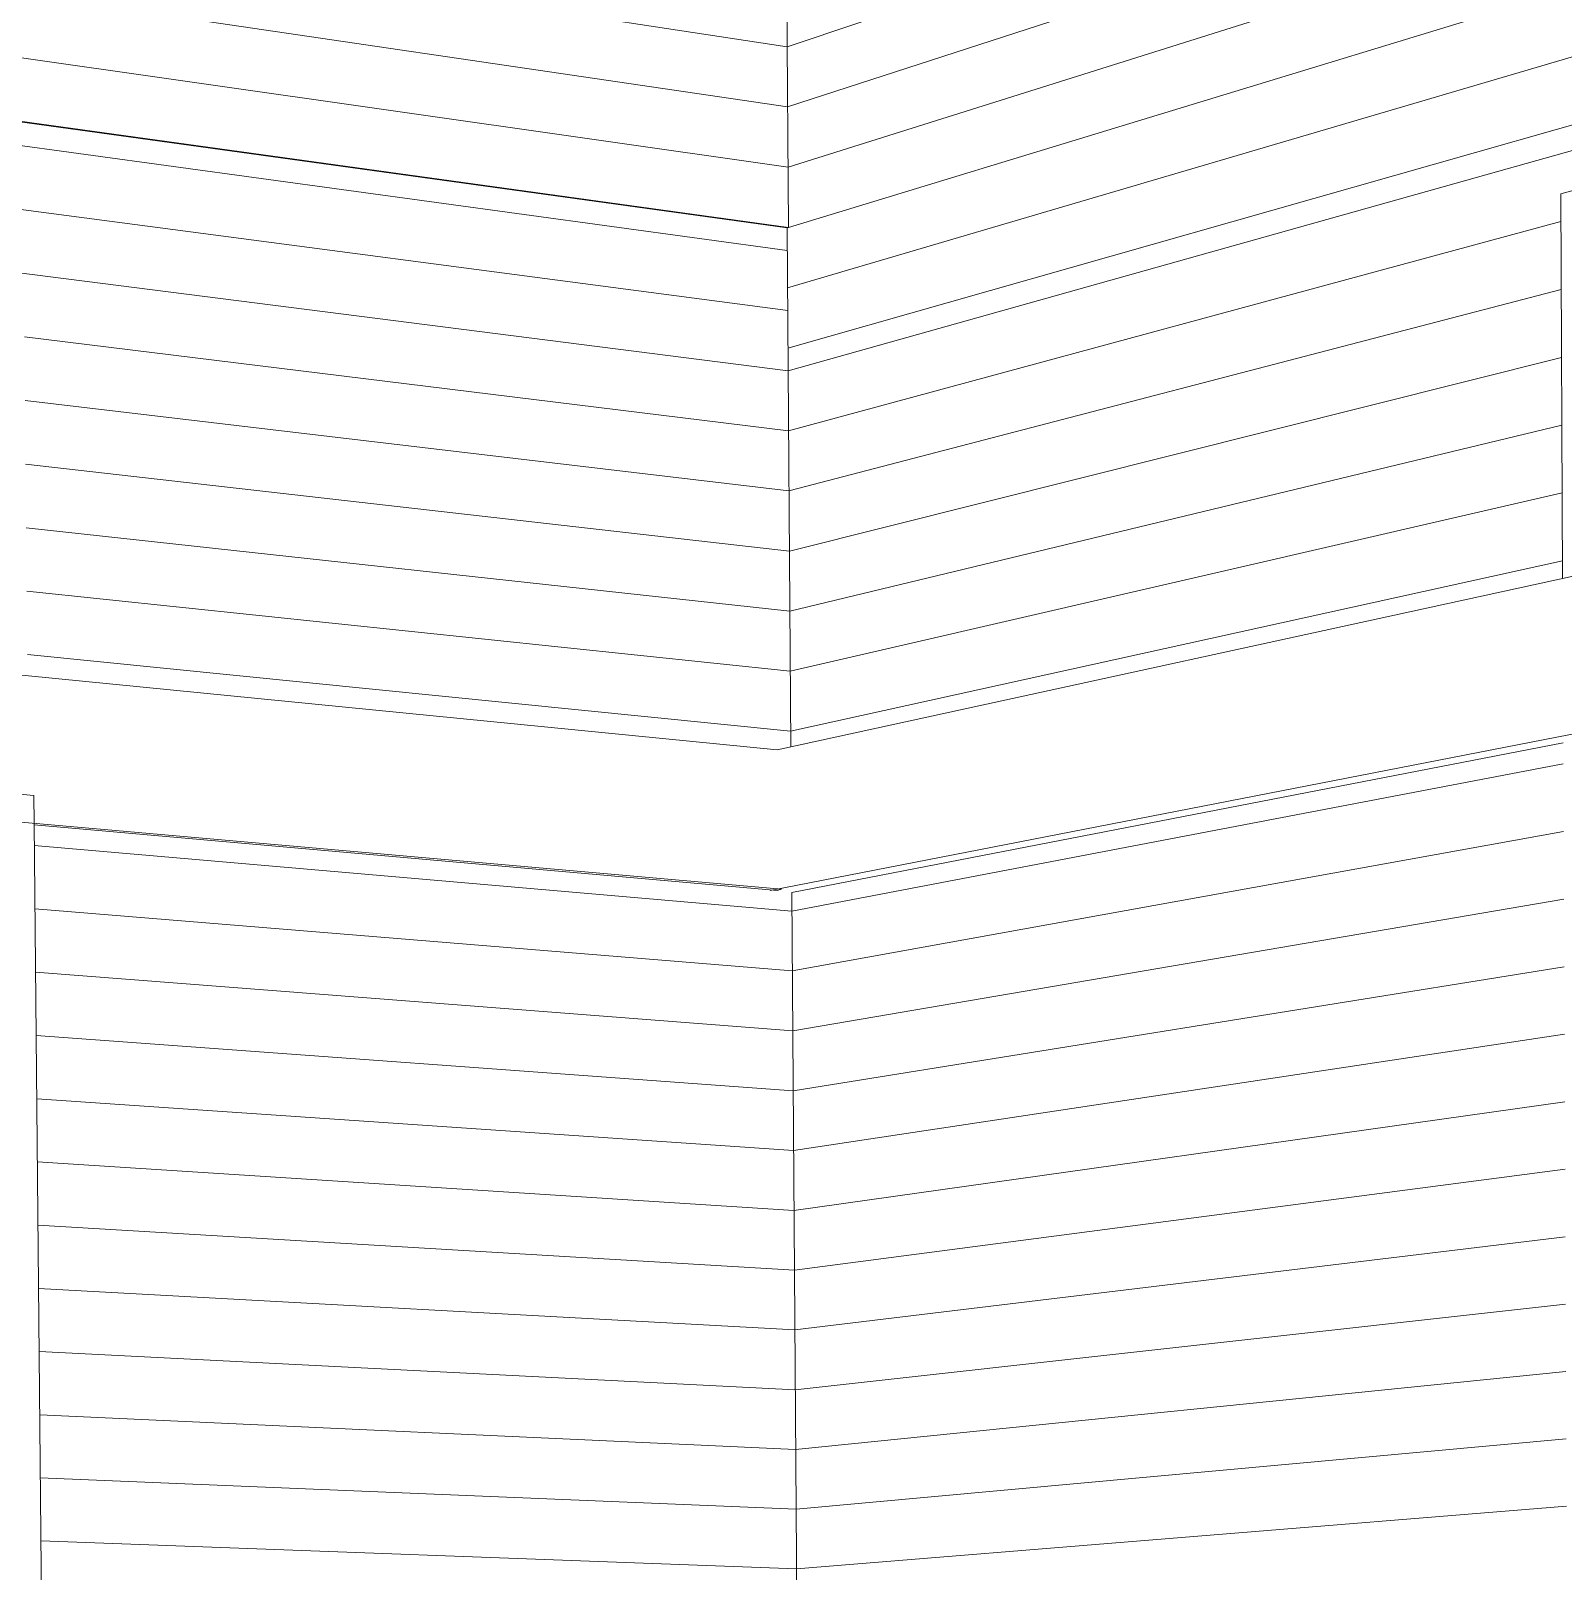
# Model space of a CAD drawing. Header units: inches. Extents: x 490.8 to 498.2, y -67.1 to -6.9.
# Drawn here: x 494.2692 to 494.4896, y -56.1105 to -55.889 of the extents above; entities that cross this region are included whole.
import ezdxf

# ---------------------------------------------------------------- set-up
doc = ezdxf.new("R2010")
doc.units = ezdxf.units.IN
doc.header["$MEASUREMENT"] = 0
for name, color, linetype, lineweight in [('A-GLAZ', 151, 'Continuous', 13), ('A-WALL', 113, 'Continuous', 13), ('A-WALL-PATT', 111, 'Continuous', 13)]:
    doc.layers.add(name, color=color, linetype=linetype, lineweight=lineweight)

# ---------------------------------------------------------------- blocks, each defined once
blk = doc.blocks.new('FP_31-Back Patio1')
at = {"layer": 'A-WALL-PATT', "lineweight": 9}
for p, q in [((63.95379, -55.84328), (64.33863, -55.89996)), ((63.95379, -55.85368), (64.33869, -55.90862)), ((64.22872, -55.87462), (64.33857, -55.8913))]:
    blk.add_line(p, q, dxfattribs=at)
blk = doc.blocks.new('FP_45-Back Patio1')
at = {"layer": 'A-WALL-PATT', "lineweight": 9}
for p, q in [((64.3387, -55.93788), (64.57382, -55.87186)), ((64.33876, -55.94653), (64.44983, -55.91645)), ((64.33882, -55.95517), (64.44987, -55.92621)), ((64.33888, -55.96381), (64.44992, -55.93597)), ((64.33894, -55.97244), (64.44996, -55.94572)), ((64.339, -55.98107), (64.45, -55.95546)), ((64.33906, -55.9897), (64.45005, -55.9652)), ((64.33924, -56.01556), (64.45017, -55.9944)), ((64.3393, -56.02417), (64.45022, -56.00413)), ((64.33936, -56.03278), (64.45026, -56.01385)), ((64.33942, -56.04139), (64.4503, -56.02356)), ((64.33948, -56.04999), (64.45035, -56.03327)), ((64.33954, -56.05859), (64.45039, -56.04298)), ((64.3396, -56.06719), (64.45043, -56.05268)), ((64.33966, -56.07578), (64.45047, -56.06238)), ((64.33972, -56.08437), (64.45052, -56.07207)), ((64.33978, -56.09296), (64.45056, -56.08176)), ((64.33984, -56.10154), (64.4506, -56.09145)), ((64.3399, -56.11012), (64.45064, -56.10113))]:
    blk.add_line(p, q, dxfattribs=at)
blk = doc.blocks.new('FP_47-Back Patio1')
at = {"layer": 'A-WALL-PATT', "lineweight": 9}
for p, q in [((64.33863, -55.89996), (64.57375, -55.82361)), ((64.33869, -55.90862), (64.57377, -55.83465)), ((64.33875, -55.91728), (64.57378, -55.84568)), ((64.33857, -55.8913), (64.45082, -55.85371)), ((64.33862, -55.92599), (64.5738, -55.85671)), ((64.33868, -55.93464), (64.57382, -55.86773))]:
    blk.add_line(p, q, dxfattribs=at)
blk = doc.blocks.new('FP_57-Back Patio1')
at = {"layer": 'A-WALL-PATT', "lineweight": 9}
for p, q in [((63.95378, -55.86808), (64.33858, -55.92058)), ((63.95378, -55.87847), (64.33864, -55.92924)), ((63.95377, -55.88885), (64.3387, -55.93788)), ((64.22888, -55.93303), (64.33876, -55.94653)), ((64.22897, -55.94217), (64.33882, -55.95517)), ((64.22905, -55.95131), (64.33888, -55.96381)), ((64.22914, -55.96045), (64.33894, -55.97244)), ((64.22923, -55.96958), (64.339, -55.98107)), ((64.22931, -55.9787), (64.33906, -55.9897)), ((64.2303, -56.00612), (64.33924, -56.01556)), ((64.23038, -56.01523), (64.3393, -56.02417)), ((64.23047, -56.02434), (64.33936, -56.03278)), ((64.23055, -56.03344), (64.33942, -56.04139)), ((64.23064, -56.04254), (64.33948, -56.04999)), ((64.23073, -56.05163), (64.33954, -56.05859)), ((64.23081, -56.06072), (64.3396, -56.06719)), ((64.2309, -56.0698), (64.33966, -56.07578)), ((64.23098, -56.07889), (64.33972, -56.08437)), ((64.23107, -56.08796), (64.33978, -56.09296)), ((64.23116, -56.09704), (64.33984, -56.10154)), ((64.23124, -56.10611), (64.3399, -56.11012))]:
    blk.add_line(p, q, dxfattribs=at)

msp = doc.modelspace()

# ---------------------------------------------------------------- linework, layer by layer
at = {"layer": 'A-GLAZ', "lineweight": 9}
for p, q in [((494.54842, -55.89621), (494.48925, -55.91247)), ((494.48925, -55.91247), (494.48949, -55.96774)), ((494.26966, -55.99895), (494.16762, -55.98975)), ((494.26966, -55.99895), (494.2697, -56.00295)), ((494.2697, -56.00295), (494.27128, -56.16939))]:
    msp.add_line(p, q, dxfattribs=at)
at = {"layer": 'A-WALL'}
for p, q in [((494.37752, -55.82403), (494.37817, -55.91728)), ((493.9932, -55.86408), (494.37817, -55.91728)), ((494.37798, -55.91734), (493.9932, -55.86418)), ((494.37817, -55.91728), (494.37798, -55.91734)), ((494.3785, -55.99192), (494.37798, -55.91734)), ((494.55157, -55.95421), (494.37653, -55.99238)), ((494.37653, -55.99238), (493.99321, -55.95457)), ((494.37555, -56.01259), (494.57881, -55.97299)), ((493.9932, -55.97857), (494.37718, -56.01242)), ((494.48958, -55.99136), (494.37864, -56.01287)), ((494.37654, -56.0126), (494.26969, -56.00319)), ((494.37654, -56.0126), (494.37718, -56.01242)), ((494.37974, -56.16988), (494.37864, -56.01287))]:
    msp.add_line(p, q, dxfattribs=at)

# ---------------------------------------------------------------- block references
at = {"layer": 'A-WALL', "lineweight": 9}
for name in ['FP_47-Back Patio1', 'FP_31-Back Patio1', 'FP_57-Back Patio1', 'FP_45-Back Patio1']:
    msp.add_blockref(name, (430.03942, 0), dxfattribs=at)

doc.saveas('drawing.dxf')
